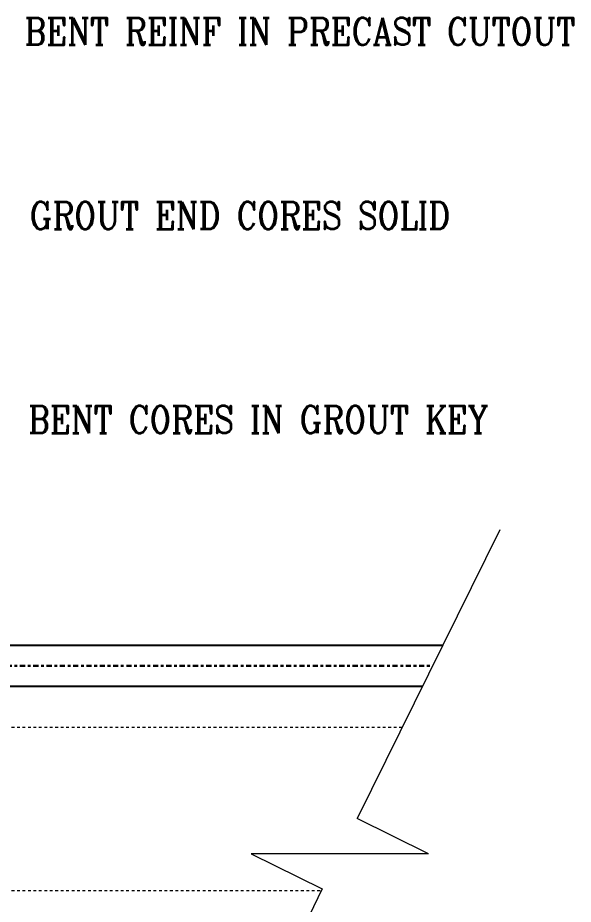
# Model space of a CAD drawing. Header units: inches. Extents: x -91.9 to -17, y 281.8 to 371.9.
# Drawn here: x -37.36 to -17.01, y 335.58 to 368.09 of the extents above; entities that cross this region are included whole.
import ezdxf

# ---------------------------------------------------------------- set-up
doc = ezdxf.new("R2010")
doc.units = ezdxf.units.IN
doc.header["$MEASUREMENT"] = 0
doc.linetypes.add('CENTER', pattern=[2, 1.25, -0.25, 0.25, -0.25])
doc.linetypes.add('DASHED', pattern=[0.75, 0.5, -0.25])
for name, color, linetype, lineweight in [('A2 Hatch', 8, 'Continuous', 9), ('DIM', 3, 'Continuous', 13), ('REBAR', 2, 'CENTER', 30)]:
    doc.layers.add(name, color=color, linetype=linetype, lineweight=lineweight)
doc.styles.add('RomanC', font='romanc.shx', dxfattribs={"width": 0.85, "height": 5})

msp = doc.modelspace()

# ---------------------------------------------------------------- linework, layer by layer
at = {"ltscale": 0.15}
for p, q in [((-61.388, 345.08), (-21.794, 345.08)), ((-61.388, 343.58), (-22.534, 343.58))]:
    msp.add_line(p, q, dxfattribs=at)
at = {"layer": 'A2 Hatch', "linetype": 'DASHED', "ltscale": 0.2}
for p, q in [((-61.388, 342.08), (-23.274, 342.08)), ((-61.388, 336.08), (-26.235, 336.08))]:
    msp.add_line(p, q, dxfattribs=at)
at = {"layer": 'DIM'}
for p, q in [((-19.706, 349.311), (-24.932, 338.722)), ((-22.318, 337.432), (-24.932, 338.722)), ((-22.318, 337.432), (-28.818, 337.432)), ((-28.818, 337.432), (-26.205, 336.142)), ((-26.205, 336.142), (-33.042, 322.288))]:
    msp.add_line(p, q, dxfattribs=at)
at = {"layer": 'REBAR', "ltscale": 0.15}
msp.add_line((-62.146, 344.33), (-22.164, 344.33), dxfattribs=at)

# ---------------------------------------------------------------- texts
at = {"layer": 'DIM', "color": 3, "char_height": 1, "width": 22.68955, "attachment_point": 1, "style": 'RomanC'}
for s, insert in [('BENT REINF IN PRECAST CUTOUT ', (-37.12, 368.092)), ('GROUT END CORES SOLID', (-36.93, 361.336)), ('BENT CORES IN GROUT KEY', (-36.985, 353.857))]:
    msp.add_mtext(s, dxfattribs=dict(at, insert=insert))

doc.saveas('drawing.dxf')
